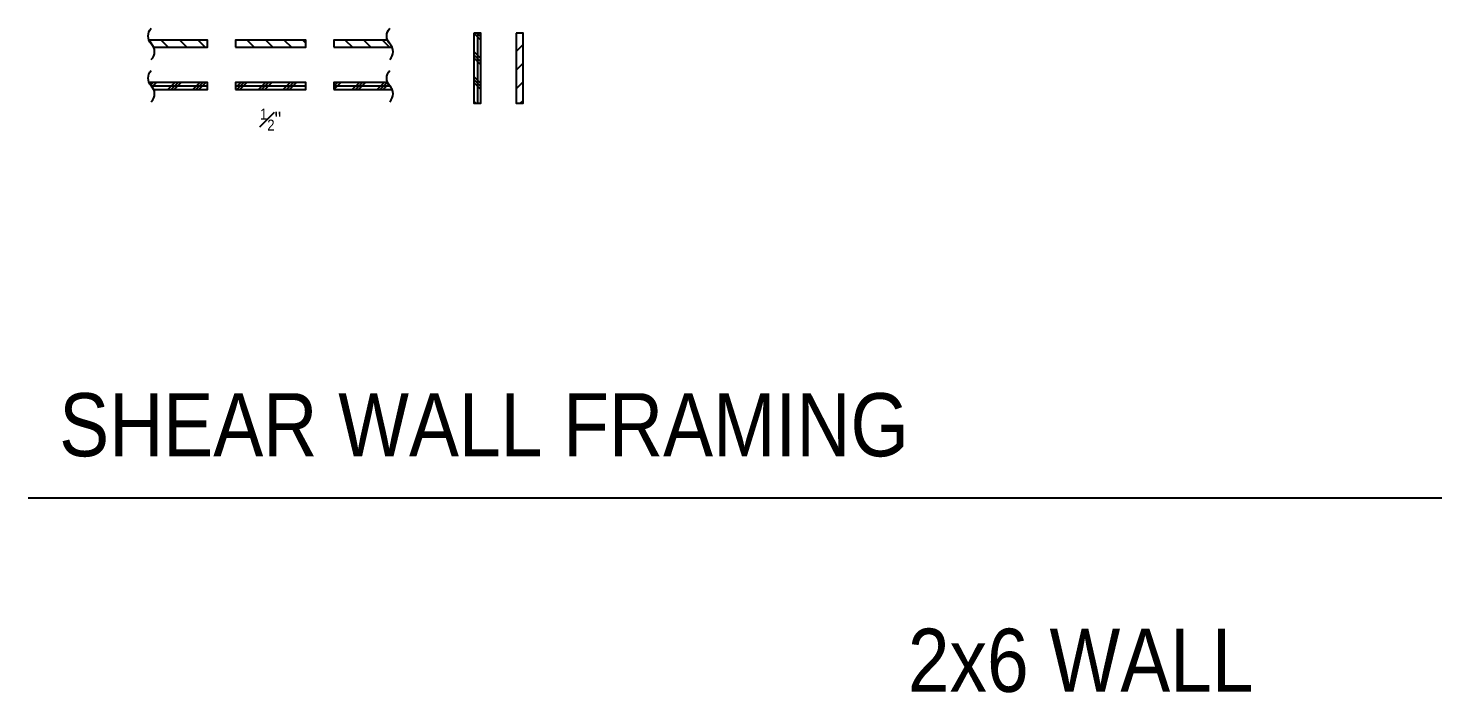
# Model space of a CAD drawing. Header units: inches. Extents: x -2661 to 42767, y -1222 to 9099.
# Drawn here: x 1769 to 1869.8, y 1606.3 to 1653.6 of the extents above; entities that cross this region are included whole.
import ezdxf

# ---------------------------------------------------------------- set-up
doc = ezdxf.new("R2010")
doc.units = ezdxf.units.IN
doc.header["$LTSCALE"] = 12
doc.header["$MEASUREMENT"] = 0
for name, color, linetype in [('S-ANNO-NOTE', 4, 'CONTINUOUS'), ('S-BREAK', 2, 'CONTINUOUS'), ('S-CONC', 4, 'CONTINUOUS'), ('S-EXISTING', 1, 'CONTINUOUS'), ('S-WOOD', 3, 'CONTINUOUS')]:
    doc.layers.add(name, color=color, linetype=linetype)
doc.styles.add('Arial', font='arial.ttf', dxfattribs={"width": 0.85})

# ---------------------------------------------------------------- blocks, each defined once
blk = doc.blocks.new('PLY-0.5')
at = {"layer": 'S-WOOD'}
h = blk.add_hatch(dxfattribs=at)
h.set_pattern_fill('PLAST', color=1, scale=5, angle=45, style=0)
h.set_pattern_definition([(45, (0, -0.5), (-0.88388, 0.88388), []), (45, (-0.1105, -0.3895), (-0.88388, 0.88388), []), (45, (-0.221, -0.279), (-0.88388, 0.88388), [])])
h.paths.add_polyline_path([(0, -0.5), (5, -0.5), (5, 0), (0, 0)])
at = {"layer": 'S-WOOD', "color": 1}
blk.add_line((0, -0.25), (5, -0.25), dxfattribs=at)
at = {"layer": 'S-WOOD'}
blk.add_lwpolyline([(0, -0.5), (5, -0.5), (5, 0), (0, 0)], close=True, dxfattribs=at)

msp = doc.modelspace()

# ---------------------------------------------------------------- hatches: boundary and pattern name
at = {"layer": 'S-EXISTING'}
h = msp.add_hatch(dxfattribs=at)
h.set_pattern_fill('ANSI31', color=256, scale=7.5, angle=90, style=0)
h.set_pattern_definition([(135, (1777.6815, 1652.2744), (-0.66291, -0.66291), [])])
h.paths.add_polyline_path([(1777.97759, 1652.27441), (1781.81356, 1652.27441), (1781.81356, 1652.77441), (1777.64633, 1652.77441)])
h = msp.add_hatch(dxfattribs=at)
h.set_pattern_fill('ANSI31', color=256, scale=7.5, angle=90, style=0)
h.set_pattern_definition([(135, (1783.8136, 1652.2744), (-0.66291, -0.66291), [])])
h.paths.add_polyline_path([(1783.81356, 1652.27441), (1788.81356, 1652.27441), (1788.81356, 1652.77441), (1783.81356, 1652.77441)])
h = msp.add_hatch(dxfattribs=at)
h.set_pattern_fill('ANSI31', color=256, scale=7.5, angle=90, style=0)
h.set_pattern_definition([(135, (1790.8136, 1652.2744), (-0.66291, -0.66291), [])])
h.paths.add_polyline_path([(1790.81356, 1652.27441), (1794.97866, 1652.27441), (1794.64739, 1652.77441), (1790.81356, 1652.77441)])
h = msp.add_hatch(dxfattribs=at)
h.set_pattern_fill('ANSI31', color=256, scale=7.5, style=0)
h.set_pattern_definition([(45, (1803.8088, 1653.2915), (-0.66291, 0.66291), [])])
h.paths.add_polyline_path([(1803.80878, 1653.29153), (1803.80878, 1648.29153), (1804.30878, 1648.29153), (1804.30878, 1653.29153)])
at = {"layer": 'S-WOOD'}
h = msp.add_hatch(dxfattribs=at)
h.set_pattern_fill('PLAST', color=1, scale=5, angle=-45, style=0)
h.set_pattern_definition([(315, (1800.8088, 1653.2915), (0.88388, 0.88388), []), (315, (1800.9193, 1653.402), (0.88388, 0.88388), []), (315, (1801.0298, 1653.5125), (0.88388, 0.88388), [])])
h.paths.add_polyline_path([(1800.80878, 1653.29153), (1800.80878, 1648.29153), (1801.30878, 1648.29153), (1801.30878, 1653.29153)])
h = msp.add_hatch(dxfattribs=at)
h.set_pattern_fill('PLAST', color=1, scale=5, angle=45, style=0)
h.set_pattern_definition([(45, (1777.6692, 1649.2744), (-0.8839, 0.8839), []), (45, (1777.5588, 1649.3849), (-0.8839, 0.8839), []), (45, (1777.4483, 1649.4954), (-0.8839, 0.8839), [])])
h.paths.add_polyline_path([(1777.97759, 1649.27441), (1781.81356, 1649.27441), (1781.81356, 1649.77441), (1777.64633, 1649.77441)])
h = msp.add_hatch(dxfattribs=at)
h.set_pattern_fill('PLAST', color=1, scale=5, angle=45, style=0)
h.set_pattern_definition([(45, (1790.8136, 1649.2744), (-0.8839, 0.8839), []), (45, (1790.7031, 1649.3849), (-0.8839, 0.8839), []), (45, (1790.5926, 1649.4954), (-0.8839, 0.8839), [])])
h.paths.add_polyline_path([(1790.81356, 1649.27441), (1794.97866, 1649.27441), (1794.64739, 1649.77441), (1790.81356, 1649.77441)])

# ---------------------------------------------------------------- linework, layer by layer
at = {"layer": 'S-ANNO-NOTE', "color": 6}
msp.add_line((1769.0403, 1620.15526), (1869.79205, 1620.15526), dxfattribs=at)
at = {"layer": 'S-BREAK'}
for points in [[(1777.81051, 1651.39941, 0.408464845), (1777.81133, 1652.52441, -0.407414976), (1777.81133, 1653.6305, -2.166216757)], [(1794.81158, 1651.39941, 0.408464845), (1794.81239, 1652.52441, -0.407414976), (1794.81239, 1653.6305, -2.166216757)], [(1777.81051, 1648.39941, 0.408464845), (1777.81133, 1649.52441, -0.407414976), (1777.81133, 1650.6305, -2.166216757)], [(1794.81158, 1648.39941, 0.408464845), (1794.81239, 1649.52441, -0.407414976), (1794.81239, 1650.6305, -2.166216757)]]:
    msp.add_lwpolyline(points, format="xyb", dxfattribs=at)
at = {"layer": 'S-EXISTING'}
for points in [[(1777.97759, 1652.27441), (1781.81356, 1652.27441), (1781.81356, 1652.77441), (1777.64633, 1652.77441)], [(1783.81356, 1652.27441), (1788.81356, 1652.27441), (1788.81356, 1652.77441), (1783.81356, 1652.77441)], [(1790.81356, 1652.27441), (1794.97866, 1652.27441), (1794.64739, 1652.77441), (1790.81356, 1652.77441)], [(1803.80878, 1653.29153), (1803.80878, 1648.29153), (1804.30878, 1648.29153), (1804.30878, 1653.29153)]]:
    msp.add_lwpolyline(points, close=True, dxfattribs=at)
at = {"layer": 'S-WOOD', "color": 1}
for p, q in [((1801.05878, 1653.29153), (1801.05878, 1648.29153)), ((1777.81356, 1649.52441), (1781.81356, 1649.52441)), ((1790.81356, 1649.52441), (1794.81948, 1649.52441))]:
    msp.add_line(p, q, dxfattribs=at)
at = {"layer": 'S-WOOD'}
for points in [[(1800.80878, 1653.29153), (1800.80878, 1648.29153), (1801.30878, 1648.29153), (1801.30878, 1653.29153)], [(1777.97759, 1649.27441), (1781.81356, 1649.27441), (1781.81356, 1649.77441), (1777.64633, 1649.77441)], [(1790.81356, 1649.27441), (1794.97866, 1649.27441), (1794.64739, 1649.77441), (1790.81356, 1649.77441)]]:
    msp.add_lwpolyline(points, close=True, dxfattribs=at)

# ---------------------------------------------------------------- block references
at = {"layer": 'S-CONC'}
msp.add_blockref('PLY-0.5', (1783.81356, 1649.77441), dxfattribs=at)

# ---------------------------------------------------------------- texts
at = {"layer": 'S-ANNO-NOTE', "color": 191, "insert": (1786.31356, 1647.12265), "char_height": 1.125, "width": 3.7325198, "attachment_point": 5, "style": 'Arial'}
msp.add_mtext('\\A1;{\\H0.7x;\\S1#2;}"', dxfattribs=at)
at = {"layer": 'S-ANNO-NOTE', "char_height": 4.5, "attachment_point": 1, "style": 'Arial'}
for s, insert, width in [('\\A1;SHEAR WALL FRAMING', (1771.24274, 1627.62501), 105.6889676), ('\\A1;2x6 WALL', (1831.73671, 1610.84053), 82.5524406)]:
    msp.add_mtext(s, dxfattribs=dict(at, insert=insert, width=width))

doc.saveas('drawing.dxf')
